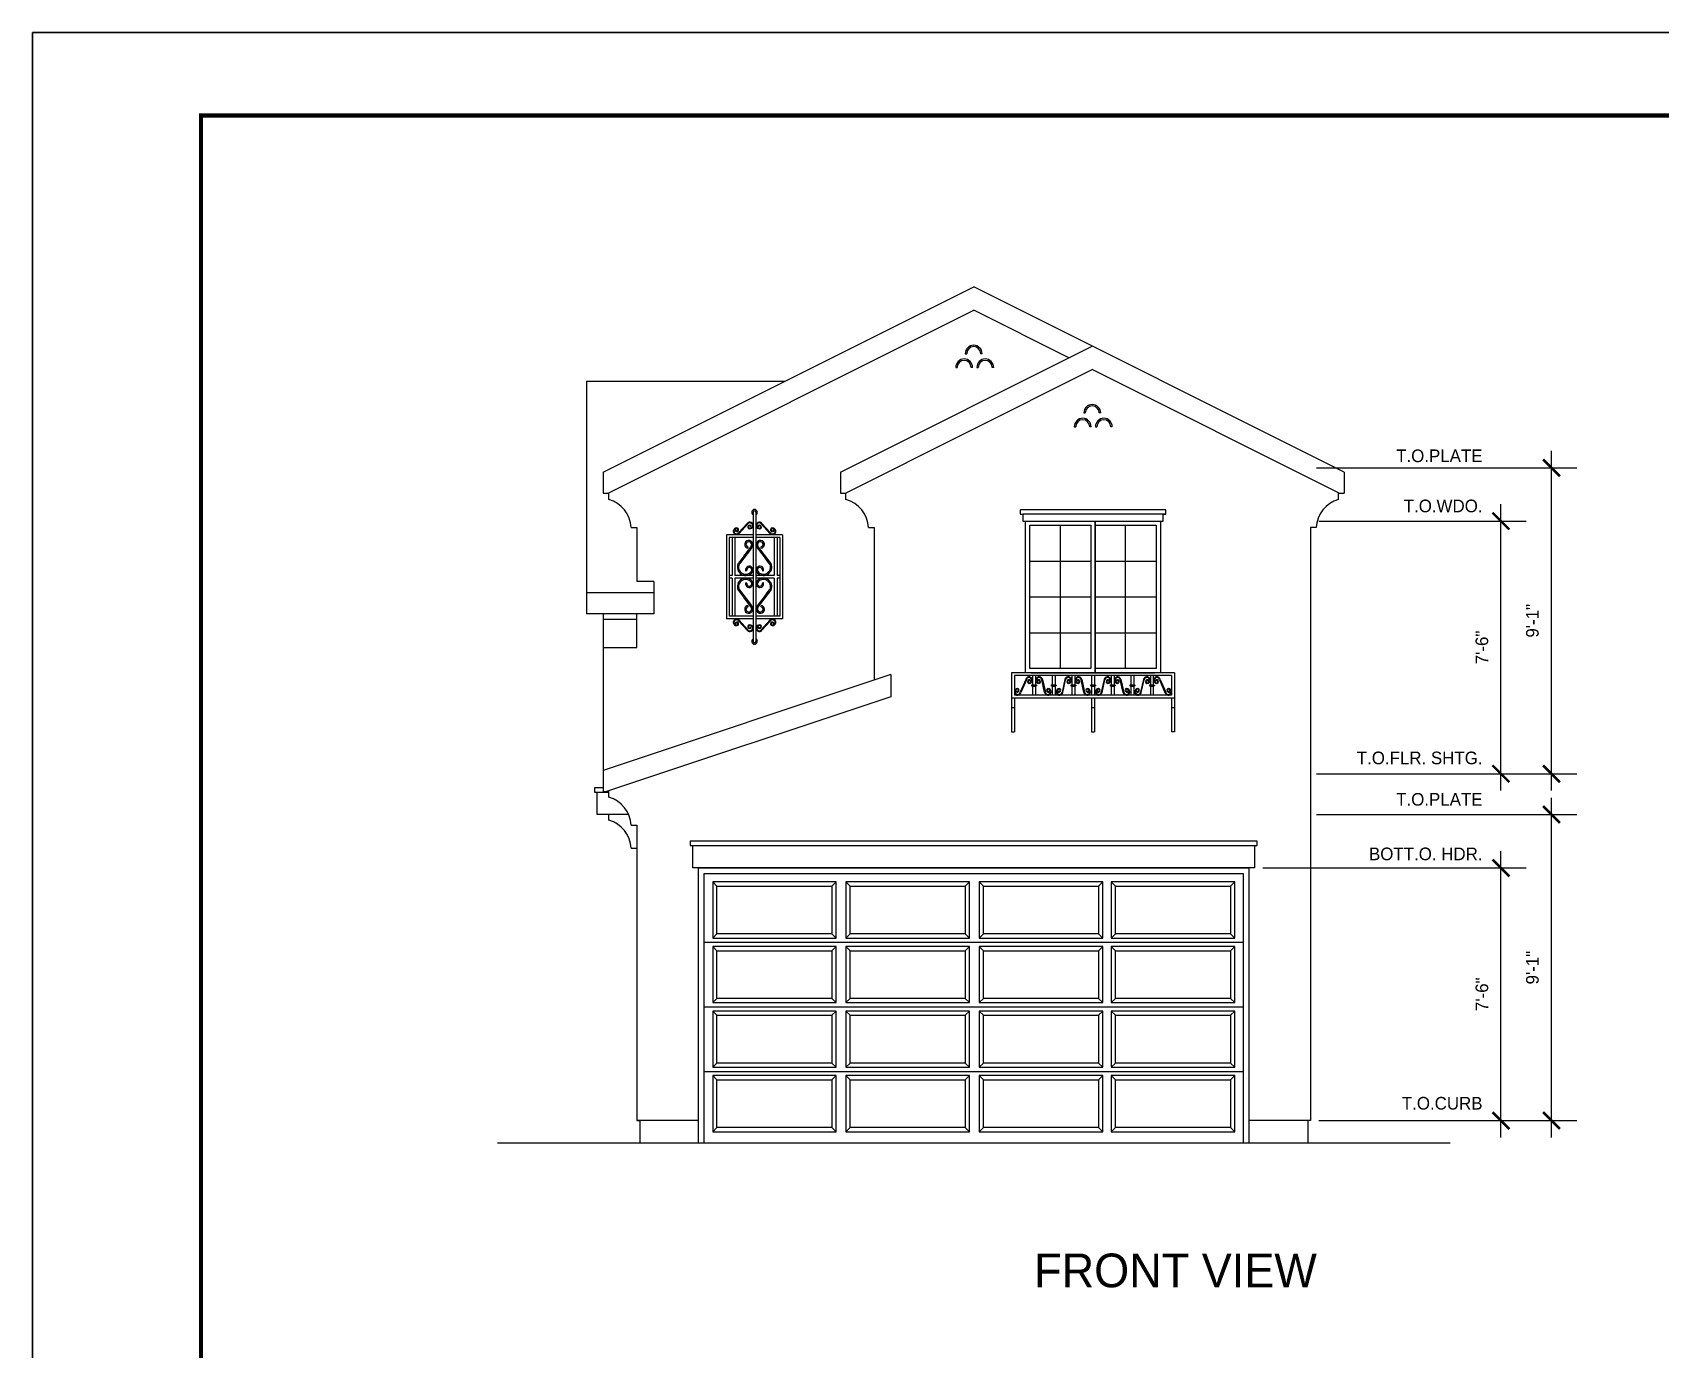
# Model space of a CAD drawing. Extents: x -5023 to 1783, y -1938 to 0.
# Drawn here: x -1728 to -1148, y -469 to 0 of the extents above; entities that cross this region are included whole.
import ezdxf

# ---------------------------------------------------------------- set-up
doc = ezdxf.new("R2010")
doc.units = 0
doc.header["$LTSCALE"] = 48
doc.header["$MEASUREMENT"] = 0
doc.header["$PDMODE"] = 3
doc.header["$PDSIZE"] = -2
doc.layers.get('0').update_dxf_attribs({"linetype": 'CONTINUOUS'})
doc.layers.get('DEFPOINTS').update_dxf_attribs({"linetype": 'CONTINUOUS'})
for name, color, linetype in [('1EL-7', 7, 'CONTINUOUS'), ('A-DIMS', 3, 'CONTINUOUS'), ('A-EXT ELEV', 7, 'CONTINUOUS'), ('A-EXT ELEV CORBELS', 3, 'CONTINUOUS'), ('A-EXT ELEV DR-WDO', 240, 'CONTINUOUS'), ('A-EXT ELEV TRIM', 42, 'CONTINUOUS'), ('A-SECT', 7, 'CONTINUOUS'), ('A-TEXT', 3, 'CONTINUOUS'), ('EL-BASE', 1, 'CONTINUOUS')]:
    doc.layers.add(name, color=color, linetype=linetype)
doc.layers.add('24X36TB', color=7, linetype='CONTINUOUS', lineweight=30)
doc.styles.get("Standard").update_dxf_attribs({"font": 'ERASMD.TTF', "height": 4.5})
doc.dimstyles.new('ARCHITECTURE', dxfattribs={"dimscale": 48, "dimtxt": 0.18, "dimasz": 0.125, "dimexe": 0.1875, "dimexo": 0.0625, "dimgap": 0.09375, "dimtad": 1, "dimdec": 4, "dimzin": 3, "dimdsep": 46, "dimlunit": 4, "dimtxsty": 'Standard', "dimblk1": 'ARCHTICK', "dimblk2": 'ARCHTICK', "dimsah": 1, "dimcen": 0.09375, "dimdle": 0.125, "dimclrd": 1, "dimclre": 1, "dimclrt": 3, "dimadec": 0, "dimazin": 0, "dimtfac": 1, "dimtdec": 4, "dimtofl": 0, "dimtmove": 2, "dimatfit": 3, "dimldrblk": 'ARCHTICK', "dimfxl": 1, "dimfrac": 2, "dimtolj": 1, "dimtzin": 0, "dimarcsym": 0})

# ---------------------------------------------------------------- blocks, each defined once
blk = doc.blocks.new('A$C06A91398')
at = {"layer": '24X36TB'}
blk.add_lwpolyline([(-1115.88, 1085.14), (612.12, 1085.14), (612.12, -66.86), (-1115.88, -66.86)], close=True, dxfattribs=at)
at = {"layer": '24X36TB', "const_width": 1.5}
blk.add_lwpolyline([(420.62, -37.36), (420.62, 1055.64), (-1055.88, 1055.64), (-1055.88, -37.36)], close=True, dxfattribs=at)
blk = doc.blocks.new('A$C4E281F30')
at = {"layer": 'A-EXT ELEV DR-WDO'}
for p, q in [((-191, -5), (-191, -25)), ((-147, -5), (-191, -5)), ((-191, -5), (-189.5, -6.5)), ((-147, -5), (-148.5, -6.5)), ((-147, -25), (-147, -5)), ((-143.5, -5), (-143.5, -25)), ((-99.5, -5), (-143.5, -5)), ((-143.5, -5), (-142, -6.5)), ((-99.5, -5), (-101, -6.5)), ((-99.5, -25), (-99.5, -5)), ((-96, -5), (-96, -25)), ((-52, -5), (-96, -5)), ((-96, -5), (-94.5, -6.5)), ((-52, -5), (-53.5, -6.5)), ((-52, -25), (-52, -5)), ((-49, -5), (-49, -25)), ((-5, -5), (-49, -5)), ((-49, -5), (-47.5, -6.5)), ((-5, -5), (-6.5, -6.5)), ((-5, -25), (-5, -5)), ((-189.5, -6.5), (-148.5, -6.5)), ((-189.5, -23.5), (-189.5, -6.5)), ((-148.5, -6.5), (-148.5, -23.5)), ((-142, -6.5), (-101, -6.5)), ((-142, -23.5), (-142, -6.5)), ((-101, -6.5), (-101, -23.5)), ((-94.5, -6.5), (-53.5, -6.5)), ((-94.5, -23.5), (-94.5, -6.5)), ((-53.5, -6.5), (-53.5, -23.5)), ((-47.5, -6.5), (-6.5, -6.5)), ((-47.5, -23.5), (-47.5, -6.5)), ((-6.5, -6.5), (-6.5, -23.5)), ((-194, -26.5), (-5, -26.5)), ((-191, -25), (-189.5, -23.5)), ((-191, -25), (-147, -25)), ((-191, -28), (-191, -48)), ((-147, -28), (-191, -28)), ((-191, -28), (-189.5, -29.5)), ((-148.5, -23.5), (-189.5, -23.5)), ((-147, -25), (-148.5, -23.5)), ((-147, -28), (-148.5, -29.5)), ((-147, -48), (-147, -28)), ((-143.5, -25), (-142, -23.5)), ((-143.5, -25), (-99.5, -25)), ((-143.5, -28), (-143.5, -48)), ((-99.5, -28), (-143.5, -28)), ((-143.5, -28), (-142, -29.5)), ((-101, -23.5), (-142, -23.5)), ((-99.5, -25), (-101, -23.5)), ((-99.5, -28), (-101, -29.5)), ((-99.5, -48), (-99.5, -28)), ((-96, -25), (-94.5, -23.5)), ((-96, -25), (-52, -25)), ((-96, -28), (-96, -48)), ((-52, -28), (-96, -28)), ((-96, -28), (-94.5, -29.5)), ((-53.5, -23.5), (-94.5, -23.5)), ((-52, -25), (-53.5, -23.5)), ((-52, -28), (-53.5, -29.5)), ((-52, -48), (-52, -28)), ((-49, -25), (-47.5, -23.5)), ((-49, -25), (-5, -25)), ((-49, -28), (-49, -48)), ((-5, -28), (-49, -28)), ((-49, -28), (-47.5, -29.5)), ((-6.5, -23.5), (-47.5, -23.5)), ((-5, -25), (-6.5, -23.5)), ((-5, -28), (-6.5, -29.5)), ((-5, -26.5), (-2, -26.5)), ((-5, -48), (-5, -28)), ((-189.5, -29.5), (-148.5, -29.5)), ((-189.5, -46.5), (-189.5, -29.5)), ((-148.5, -29.5), (-148.5, -46.5)), ((-142, -29.5), (-101, -29.5)), ((-142, -46.5), (-142, -29.5)), ((-101, -29.5), (-101, -46.5)), ((-94.5, -29.5), (-53.5, -29.5)), ((-94.5, -46.5), (-94.5, -29.5)), ((-53.5, -29.5), (-53.5, -46.5)), ((-47.5, -29.5), (-6.5, -29.5)), ((-47.5, -46.5), (-47.5, -29.5)), ((-6.5, -29.5), (-6.5, -46.5)), ((-194, -49.5), (-5, -49.5)), ((-191, -48), (-189.5, -46.5)), ((-191, -48), (-147, -48)), ((-191, -51), (-191, -71)), ((-147, -51), (-191, -51)), ((-191, -51), (-189.5, -52.5)), ((-148.5, -46.5), (-189.5, -46.5)), ((-147, -48), (-148.5, -46.5)), ((-147, -51), (-148.5, -52.5)), ((-147, -71), (-147, -51)), ((-143.5, -48), (-142, -46.5)), ((-143.5, -48), (-99.5, -48)), ((-143.5, -51), (-143.5, -71)), ((-99.5, -51), (-143.5, -51)), ((-143.5, -51), (-142, -52.5)), ((-101, -46.5), (-142, -46.5)), ((-99.5, -48), (-101, -46.5)), ((-99.5, -51), (-101, -52.5)), ((-99.5, -71), (-99.5, -51)), ((-96, -48), (-94.5, -46.5)), ((-96, -48), (-52, -48)), ((-96, -51), (-96, -71)), ((-52, -51), (-96, -51)), ((-96, -51), (-94.5, -52.5)), ((-53.5, -46.5), (-94.5, -46.5)), ((-52, -48), (-53.5, -46.5)), ((-52, -51), (-53.5, -52.5)), ((-52, -71), (-52, -51)), ((-49, -48), (-47.5, -46.5)), ((-49, -48), (-5, -48)), ((-49, -51), (-49, -71)), ((-5, -51), (-49, -51)), ((-49, -51), (-47.5, -52.5)), ((-6.5, -46.5), (-47.5, -46.5)), ((-5, -48), (-6.5, -46.5)), ((-5, -51), (-6.5, -52.5)), ((-5, -49.5), (-2, -49.5)), ((-5, -71), (-5, -51)), ((-189.5, -52.5), (-148.5, -52.5)), ((-189.5, -69.5), (-189.5, -52.5)), ((-148.5, -52.5), (-148.5, -69.5)), ((-142, -52.5), (-101, -52.5)), ((-142, -69.5), (-142, -52.5)), ((-101, -52.5), (-101, -69.5)), ((-94.5, -52.5), (-53.5, -52.5)), ((-94.5, -69.5), (-94.5, -52.5)), ((-53.5, -52.5), (-53.5, -69.5)), ((-47.5, -52.5), (-6.5, -52.5)), ((-47.5, -69.5), (-47.5, -52.5)), ((-6.5, -52.5), (-6.5, -69.5)), ((-191, -71), (-189.5, -69.5)), ((-148.5, -69.5), (-189.5, -69.5)), ((-147, -71), (-148.5, -69.5)), ((-143.5, -71), (-142, -69.5)), ((-101, -69.5), (-142, -69.5)), ((-99.5, -71), (-101, -69.5)), ((-96, -71), (-94.5, -69.5)), ((-53.5, -69.5), (-94.5, -69.5)), ((-52, -71), (-53.5, -69.5)), ((-49, -71), (-47.5, -69.5)), ((-6.5, -69.5), (-47.5, -69.5)), ((-5, -71), (-6.5, -69.5)), ((-194, -72.5), (-5, -72.5)), ((-191, -71), (-147, -71)), ((-191, -74), (-191, -94)), ((-147, -74), (-191, -74)), ((-191, -74), (-189.5, -75.5)), ((-147, -74), (-148.5, -75.5)), ((-147, -94), (-147, -74)), ((-143.5, -71), (-99.5, -71)), ((-143.5, -74), (-143.5, -94)), ((-99.5, -74), (-143.5, -74)), ((-143.5, -74), (-142, -75.5)), ((-99.5, -74), (-101, -75.5)), ((-99.5, -94), (-99.5, -74)), ((-96, -71), (-52, -71)), ((-96, -74), (-96, -94)), ((-52, -74), (-96, -74)), ((-96, -74), (-94.5, -75.5)), ((-52, -74), (-53.5, -75.5)), ((-52, -94), (-52, -74)), ((-49, -71), (-5, -71)), ((-49, -74), (-49, -94)), ((-5, -74), (-49, -74)), ((-49, -74), (-47.5, -75.5)), ((-49, -74), (-49, -94)), ((-5, -74), (-49, -74)), ((-49, -74), (-47.5, -75.5)), ((-5, -74), (-6.5, -75.5)), ((-5, -74), (-6.5, -75.5)), ((-5, -72.5), (-2, -72.5)), ((-5, -94), (-5, -74)), ((-5, -94), (-5, -74)), ((-189.5, -75.5), (-148.5, -75.5)), ((-189.5, -92.5), (-189.5, -75.5)), ((-148.5, -75.5), (-148.5, -92.5)), ((-142, -75.5), (-101, -75.5)), ((-142, -92.5), (-142, -75.5)), ((-101, -75.5), (-101, -92.5)), ((-94.5, -75.5), (-53.5, -75.5)), ((-94.5, -92.5), (-94.5, -75.5)), ((-53.5, -75.5), (-53.5, -92.5)), ((-47.5, -75.5), (-6.5, -75.5)), ((-47.5, -92.5), (-47.5, -75.5)), ((-47.5, -75.5), (-6.5, -75.5)), ((-47.5, -92.5), (-47.5, -75.5)), ((-6.5, -75.5), (-6.5, -92.5)), ((-6.5, -75.5), (-6.5, -92.5)), ((-191, -94), (-189.5, -92.5)), ((-148.5, -92.5), (-189.5, -92.5)), ((-147, -94), (-148.5, -92.5)), ((-143.5, -94), (-142, -92.5)), ((-101, -92.5), (-142, -92.5)), ((-99.5, -94), (-101, -92.5)), ((-96, -94), (-94.5, -92.5)), ((-53.5, -92.5), (-94.5, -92.5)), ((-52, -94), (-53.5, -92.5)), ((-49, -94), (-47.5, -92.5)), ((-49, -94), (-47.5, -92.5)), ((-6.5, -92.5), (-47.5, -92.5)), ((-6.5, -92.5), (-47.5, -92.5)), ((-5, -94), (-6.5, -92.5)), ((-5, -94), (-6.5, -92.5)), ((-191, -94), (-147, -94)), ((-143.5, -94), (-99.5, -94)), ((-96, -94), (-52, -94)), ((-49, -94), (-5, -94)), ((-49, -94), (-5, -94))]:
    blk.add_line(p, q, dxfattribs=at)
blk.add_lwpolyline([(-196, -98), (-196, 0), (0, 0), (0, -98)], dxfattribs=at)
blk.add_lwpolyline([(-194, -2), (-2, -2), (-2, -98), (-194, -98)], close=True, dxfattribs=at)
blk = doc.blocks.new('_ARCHTICK')
at = {"color": 0, "linetype": 'ByBlock', "const_width": 0.15}
blk.add_lwpolyline([(-0.5, -0.5), (0.5, 0.5)], dxfattribs=at)
blk = doc.blocks.new('*D94')
at = {"layer": 'A-DIMS', "color": 1, "lineweight": -2}
for p, q in [((-1186.82, -393.5), (-1186.82, -272.53)), ((-1270.56, -278.53), (-1177.82, -278.53)), ((-1269.69, -387.5), (-1177.82, -387.5))]:
    blk.add_line(p, q, dxfattribs=at)
at = {"layer": 'DEFPOINTS', "color": 0}
for p in [(-1273.56, -278.53), (-1186.82, -278.53), (-1272.69, -387.5)]:
    blk.add_point(p, dxfattribs=at)
at = {"layer": 'A-DIMS', "color": 1, "lineweight": -2, "xscale": 6, "yscale": 6, "zscale": 6}
for p, rotation in [((-1186.82, -278.53), 90), ((-1186.82, -387.5), 270)]:
    blk.add_blockref('_ARCHTICK', p, dxfattribs=dict(at, rotation=rotation))
at = {"layer": 'A-DIMS', "color": 3, "insert": (-1193.6, -333.02), "char_height": 4.5, "attachment_point": 5, "rotation": 90}
blk.add_mtext('\\A1;9\'-1"', dxfattribs=at)
blk = doc.blocks.new('*D95')
at = {"layer": 'A-DIMS', "color": 1, "lineweight": -2}
for p, q in [((-1186.82, -270), (-1186.82, -149)), ((-1270.56, -155), (-1177.82, -155)), ((-1270.56, -264), (-1177.82, -264))]:
    blk.add_line(p, q, dxfattribs=at)
at = {"layer": 'DEFPOINTS', "color": 0}
for p in [(-1273.56, -155), (-1186.82, -155), (-1273.56, -264)]:
    blk.add_point(p, dxfattribs=at)
at = {"layer": 'A-DIMS', "color": 1, "lineweight": -2, "xscale": 6, "yscale": 6, "zscale": 6}
for p, rotation in [((-1186.82, -155), 90), ((-1186.82, -264), 270)]:
    blk.add_blockref('_ARCHTICK', p, dxfattribs=dict(at, rotation=rotation))
at = {"layer": 'A-DIMS', "color": 3, "insert": (-1193.6, -209.5), "char_height": 4.5, "attachment_point": 5, "rotation": 90}
blk.add_mtext('\\A1;9\'-1"', dxfattribs=at)
blk = doc.blocks.new('*D96')
at = {"layer": 'A-DIMS', "color": 1, "lineweight": -2}
for p, q in [((-1204.82, -270), (-1204.82, -168)), ((-1269.69, -174), (-1195.82, -174)), ((-1269.69, -264), (-1195.82, -264))]:
    blk.add_line(p, q, dxfattribs=at)
at = {"layer": 'DEFPOINTS', "color": 0}
for p in [(-1272.69, -174), (-1204.82, -174), (-1272.69, -264)]:
    blk.add_point(p, dxfattribs=at)
at = {"layer": 'A-DIMS', "color": 1, "lineweight": -2, "xscale": 6, "yscale": 6, "zscale": 6}
for p, rotation in [((-1204.82, -174), 90), ((-1204.82, -264), 270)]:
    blk.add_blockref('_ARCHTICK', p, dxfattribs=dict(at, rotation=rotation))
at = {"layer": 'A-DIMS', "color": 3, "insert": (-1211.6, -219), "char_height": 4.5, "attachment_point": 5, "rotation": 90}
blk.add_mtext('\\A1;7\'-6"', dxfattribs=at)
blk = doc.blocks.new('*D111')
at = {"layer": 'A-DIMS', "color": 1, "lineweight": -2}
for p, q in [((-1204.82, -393.5), (-1204.82, -291.5)), ((-1289.69, -297.5), (-1195.82, -297.5)), ((-1269.69, -387.5), (-1195.82, -387.5))]:
    blk.add_line(p, q, dxfattribs=at)
at = {"layer": 'DEFPOINTS', "color": 0}
for p in [(-1292.69, -297.5), (-1204.82, -297.5), (-1272.69, -387.5)]:
    blk.add_point(p, dxfattribs=at)
at = {"layer": 'A-DIMS', "color": 1, "lineweight": -2, "xscale": 6, "yscale": 6, "zscale": 6}
for p, rotation in [((-1204.82, -297.5), 90), ((-1204.82, -387.5), 270)]:
    blk.add_blockref('_ARCHTICK', p, dxfattribs=dict(at, rotation=rotation))
at = {"layer": 'A-DIMS', "color": 3, "insert": (-1211.6, -342.5), "char_height": 4.5, "attachment_point": 5, "rotation": 90}
blk.add_mtext('\\A1;7\'-6"', dxfattribs=at)

msp = doc.modelspace()

# ---------------------------------------------------------------- linework, layer by layer
at = {"layer": '1EL-7'}
for p, q in [((-1514.68578, -176.28899), (-1512.68623, -176.28899)), ((-1430.18578, -176.28899), (-1428.18623, -176.28899)), ((-1270.68669, -176.28899), (-1272.68623, -176.28899)), ((-1372.18623, -228), (-1328.18623, -228)), ((-1514.68578, -282.34348), (-1512.68623, -282.34348)), ((-1514.68578, -290.5011), (-1512.68623, -290.5011))]:
    msp.add_line(p, q, dxfattribs=at)
at = {"layer": 'A-EXT ELEV'}
for p, q in [((-1524.68623, -156.52786), (-1392.68623, -90.52786)), ((-1260.68623, -156.52786), (-1392.68623, -90.52786)), ((-1522.91572, -164.02786), (-1392.68623, -98.91312)), ((-1358.82149, -115.84549), (-1392.68623, -98.91312)), ((-1440.18623, -156.52786), (-1350.43623, -111.65286)), ((-1395.68623, -114.36076), (-1395.18623, -114.36076)), ((-1389.68623, -114.36076), (-1390.18623, -114.36076)), ((-1438.41572, -164.02786), (-1350.43623, -120.03812)), ((-1399.099, -119.25998), (-1398.599, -119.25998)), ((-1393.099, -119.25998), (-1393.599, -119.25998)), ((-1391.56592, -119.25998), (-1391.06592, -119.25998)), ((-1385.56592, -119.25998), (-1386.06592, -119.25998)), ((-1262.45674, -164.02786), (-1350.43623, -120.03812)), ((-1530.68623, -124.125), (-1530.68623, -207)), ((-1530.68623, -124.125), (-1459.88051, -124.125)), ((-1353.43623, -135.48576), (-1352.93623, -135.48576)), ((-1347.43623, -135.48576), (-1347.93623, -135.48576)), ((-1356.849, -140.38498), (-1356.349, -140.38498)), ((-1350.849, -140.38498), (-1351.349, -140.38498)), ((-1349.31592, -140.38498), (-1348.81592, -140.38498)), ((-1343.31592, -140.38498), (-1343.81592, -140.38498)), ((-1524.68623, -156.52786), (-1524.68623, -164.02786)), ((-1440.18623, -156.52786), (-1440.18623, -164.02786)), ((-1260.68623, -156.52786), (-1260.68623, -164.02786)), ((-1524.68623, -164.02786), (-1522.91572, -164.02786)), ((-1522.68578, -166.28899), (-1522.68578, -163.91289)), ((-1440.18623, -164.02786), (-1438.41572, -164.02786)), ((-1438.18578, -166.28899), (-1438.18578, -163.91289)), ((-1262.68669, -166.28899), (-1262.68669, -163.91289)), ((-1262.45674, -164.02786), (-1260.68623, -164.02786)), ((-1512.68623, -176.28899), (-1512.68623, -195.49863)), ((-1428.18623, -176.28899), (-1428.18623, -230.67681)), ((-1272.68623, -176.28899), (-1272.68623, -387.5)), ((-1506.68623, -195.49863), (-1512.68623, -195.49863)), ((-1506.68623, -195.49863), (-1506.68623, -207)), ((-1506.68623, -199.5), (-1530.68623, -199.5)), ((-1506.68623, -207), (-1530.68623, -207)), ((-1524.68623, -207), (-1524.68623, -270.5)), ((-1422.18623, -228.67681), (-1524.68623, -262.84348)), ((-1422.18623, -228.67681), (-1422.18623, -236.58251)), ((-1422.18623, -236.58251), (-1523.46915, -270.34348)), ((-1524.68623, -262.84348), (-1524.68623, -270.34348)), ((-1524.68623, -270.34348), (-1523.46915, -270.34348)), ((-1522.68578, -272.34348), (-1522.68578, -270.08236)), ((-1522.68578, -280.5011), (-1522.68578, -278.5)), ((-1512.68623, -282.34348), (-1512.68623, -387.5)), ((-1490.68623, -387.5), (-1512.68623, -387.5)), ((-1512.68623, -387.5), (-1511.68623, -387.5)), ((-1511.68623, -387.5), (-1511.68623, -395.5)), ((-1272.68623, -387.5), (-1294.68623, -387.5)), ((-1273.68213, -387.59054), (-1273.68213, -395.5)), ((-1222.87256, -395.5), (-1562.38423, -395.5))]:
    msp.add_line(p, q, dxfattribs=at)
for centre, radius, start, end in [((-1392.68623, -114.36076), 3, 0, 180), ((-1392.68623, -114.36076), 3, 135, 180), ((-1392.68623, -114.36076), 2.5, 0, 180), ((-1396.099, -119.25998), 3, 0, 180), ((-1396.099, -119.25998), 3, 135, 180), ((-1396.099, -119.25998), 2.5, 0, 180), ((-1388.56592, -119.25998), 3, 0, 180), ((-1388.56592, -119.25998), 3, 135, 180), ((-1388.56592, -119.25998), 2.5, 0, 180), ((-1350.43623, -135.48576), 3, 0, 180), ((-1350.43623, -135.48576), 3, 135, 180), ((-1350.43623, -135.48576), 2.5, 0, 180), ((-1353.849, -140.38498), 3, 0, 180), ((-1353.849, -140.38498), 3, 135, 180), ((-1353.849, -140.38498), 2.5, 0, 180), ((-1346.31592, -140.38498), 3, 0, 180), ((-1346.31592, -140.38498), 3, 135, 180), ((-1346.31592, -140.38498), 2.5, 0, 180), ((-1525.73483, -176.92823), 11.06753, 3.31116534, 74.00845117), ((-1441.23483, -176.92823), 11.06753, 3.31116534, 74.00845117), ((-1259.63763, -176.92823), 11.06753, 105.99154883, 176.68883466), ((-1525.73483, -282.98273), 11.06753, 3.31116534, 74.00845117), ((-1525.73483, -291.14034), 11.06753, 3.31116534, 74.00845117)]:
    msp.add_arc(centre, radius, start, end, dxfattribs=at)
at = {"layer": 'A-EXT ELEV CORBELS'}
msp.add_lwpolyline([(-1512.68623, -209), (-1512.68623, -207), (-1524.68623, -207), (-1524.68623, -219), (-1512.68623, -219), (-1512.68623, -209), (-1524.68623, -209)], dxfattribs=at)
at = {"layer": 'A-EXT ELEV DR-WDO'}
for p, q in [((-1361.81123, -226.5), (-1361.81123, -175.5)), ((-1349.43623, -174), (-1349.43623, -228)), ((-1338.56123, -226.5), (-1338.56123, -175.5)), ((-1372.68623, -188.25), (-1350.93623, -188.25)), ((-1349.43623, -188.25), (-1327.68623, -188.25)), ((-1372.68623, -201), (-1350.93623, -201)), ((-1349.43623, -201), (-1327.68623, -201)), ((-1372.68623, -213.78659), (-1350.93623, -213.78659)), ((-1349.43623, -213.78659), (-1327.68623, -213.78659))]:
    msp.add_line(p, q, dxfattribs=at)
for points in [[(-1374.18623, -228), (-1374.18623, -174), (-1349.43623, -174), (-1349.43623, -228)], [(-1374.18623, -228), (-1374.18623, -174), (-1326.18623, -174), (-1326.18623, -228)], [(-1372.68623, -226.5), (-1372.68623, -175.5), (-1350.93623, -175.5), (-1350.93623, -226.5)], [(-1349.43623, -228), (-1349.43623, -174), (-1326.18623, -174), (-1326.18623, -228)], [(-1349.43623, -226.5), (-1349.43623, -175.5), (-1327.68623, -175.5), (-1327.68623, -226.5)]]:
    msp.add_lwpolyline(points, close=True, dxfattribs=at)
at = {"layer": 'A-EXT ELEV TRIM', "color": 2}
for p, q in [((-1471.25933, -170.8425), (-1471.25933, -216.8425)), ((-1470.25933, -170.8425), (-1470.25933, -216.8425)), ((-1471.25933, -178.8425), (-1480.75933, -178.8425)), ((-1480.75933, -178.8425), (-1480.75933, -208.8425)), ((-1460.75933, -178.8425), (-1470.25933, -178.8425)), ((-1460.75933, -178.8425), (-1460.75933, -208.8425)), ((-1471.25933, -179.8425), (-1479.75933, -179.8425)), ((-1479.75933, -179.8425), (-1479.75933, -207.8425)), ((-1461.75933, -179.8425), (-1470.25933, -179.8425)), ((-1461.75933, -179.8425), (-1461.75933, -207.8425)), ((-1471.25933, -207.8425), (-1479.75933, -207.8425)), ((-1461.75933, -207.8425), (-1470.25933, -207.8425)), ((-1471.25933, -208.8425), (-1480.75933, -208.8425)), ((-1460.75933, -208.8425), (-1470.25933, -208.8425))]:
    msp.add_line(p, q, dxfattribs=at)
at = {"layer": 'A-EXT ELEV TRIM', "color": 1}
for p, q in [((-1473.34565, -174.80029), (-1476.45093, -178.21787)), ((-1476.25938, -178.37856), (-1473.15409, -174.96098)), ((-1465.25929, -178.37856), (-1468.36458, -174.96098)), ((-1468.17302, -174.80029), (-1465.06773, -178.21787)), ((-1478.75933, -179.8425), (-1478.75933, -193.3425)), ((-1477.75933, -179.8425), (-1477.75933, -193.3425)), ((-1463.75933, -179.8425), (-1463.75933, -193.3425)), ((-1462.75933, -179.8425), (-1462.75933, -193.3425)), ((-1478.75933, -193.3425), (-1479.75933, -193.3425)), ((-1478.75933, -194.3425), (-1479.75933, -194.3425)), ((-1478.75933, -194.3425), (-1478.75933, -207.8425)), ((-1471.25933, -193.3425), (-1477.75933, -193.3425)), ((-1477.75933, -194.3425), (-1477.75933, -207.8425)), ((-1471.25933, -194.3425), (-1477.75933, -194.3425)), ((-1463.75933, -193.3425), (-1470.25933, -193.3425)), ((-1463.75933, -194.3425), (-1470.25933, -194.3425)), ((-1463.75933, -194.3425), (-1463.75933, -207.8425)), ((-1461.75933, -193.3425), (-1462.75933, -193.3425)), ((-1462.75933, -194.3425), (-1462.75933, -207.8425)), ((-1461.75933, -194.3425), (-1462.75933, -194.3425)), ((-1473.34565, -212.88472), (-1476.45093, -209.46713)), ((-1476.25938, -209.30644), (-1473.15409, -212.72403)), ((-1465.25929, -209.30644), (-1468.36458, -212.72403)), ((-1468.17302, -212.88472), (-1465.06773, -209.46713))]:
    msp.add_line(p, q, dxfattribs=at)
at = {"layer": 'A-EXT ELEV TRIM'}
for points in [[(-1325.18623, -171.5), (-1324.18623, -171.5), (-1324.18623, -170), (-1376.18623, -170), (-1376.18623, -171.5), (-1375.18623, -171.5), (-1375.18623, -174), (-1325.18623, -174), (-1325.18623, -171.5), (-1324.18623, -171.5), (-1375.18623, -171.5)], [(-1524.68623, -269), (-1527.80443, -269), (-1527.80443, -270.5), (-1522.68578, -270.5)], [(-1515.61577, -278.5), (-1526.80443, -278.5), (-1526.80443, -270.5)], [(-1292.68623, -289.5), (-1291.68623, -289.5), (-1291.68623, -288), (-1493.75583, -288), (-1493.75583, -289.5), (-1292.68623, -289.5), (-1292.68623, -297.5), (-1492.75583, -297.5), (-1492.75583, -289.5)]]:
    msp.add_lwpolyline(points, dxfattribs=at)
at = {"layer": 'A-EXT ELEV TRIM', "color": 1}
for centre, radius, start, end in [((-1470.75933, -170.8425), 1, 300, 240), ((-1477.17032, -177.63582), 1.17537, 172.10168527, 320.80777568), ((-1477.10671, -177.6971), 1.24788, 87.5956304, 169.71541943), ((-1477.17032, -177.63582), 0.92537, 172.42283642, 321.02375761), ((-1477.10671, -177.6971), 0.99788, 83.83174853, 169.41527585), ((-1477.44647, -177.45901), 0.125, 42.84261005, 222.84261005), ((-1477.06077, -177.10132), 0.65103, 222.84261005, 89.43560351), ((-1477.06077, -177.10132), 0.40103, 222.84261005, 81.21000362), ((-1472.4347, -175.54303), 1.17537, 352.10168527, 140.80777568), ((-1472.54425, -176.07753), 0.65103, 42.84261005, 269.43560351), ((-1472.4347, -175.54303), 0.92537, 352.42283642, 141.02375761), ((-1472.54425, -176.07753), 0.40103, 42.84261005, 261.21000362), ((-1472.49831, -175.48175), 0.99788, 263.83174853, 349.41527585), ((-1472.49831, -175.48175), 1.24788, 267.5956304, 349.71541943), ((-1472.15855, -175.71984), 0.125, 222.84261005, 42.84261005), ((-1469.08396, -175.54303), 1.17537, 39.19222432, 187.89831473), ((-1469.02035, -175.48175), 1.24788, 190.28458057, 272.4043696), ((-1469.08396, -175.54303), 0.92537, 38.97624239, 187.57716358), ((-1469.02035, -175.48175), 0.99788, 190.58472415, 276.16825147), ((-1469.36011, -175.71984), 0.125, 137.15738995, 317.15738995), ((-1468.97442, -176.07753), 0.65103, 270.56439649, 137.15738995), ((-1468.97442, -176.07753), 0.40103, 278.78999638, 137.15738995), ((-1464.34834, -177.63582), 1.17537, 219.19222432, 7.89831473), ((-1464.45789, -177.10132), 0.65103, 90.56439649, 317.15738995), ((-1464.34834, -177.63582), 0.92537, 218.97624239, 7.57716358), ((-1464.45789, -177.10132), 0.40103, 98.78999638, 317.15738995), ((-1464.41195, -177.6971), 0.99788, 10.58472415, 96.16825147), ((-1464.41195, -177.6971), 1.24788, 10.28458057, 92.4043696), ((-1464.07219, -177.45901), 0.125, 317.15738995, 137.15738995), ((9609.96538, -8604.44526), 13918.69329, 142.767720138, 142.799541321), ((9609.97119, -8604.44568), 13918.25793, 142.767486072, 142.799307298), ((-1472.9817, -182.30405), 1.30151, 138.13913737, 258.18092678), ((-1472.81033, -182.38678), 1.48528, 327.28980345, 140.17415323), ((-1472.9817, -182.30405), 0.85719, 138.13913737, 258.18092678), ((-1472.81024, -182.3875), 1.0415, 325.93760034, 140.14654429), ((-1473.20277, -183.36052), 0.22216, 258.18092678, 78.18092678), ((-1468.70833, -182.38678), 1.48528, 39.82584677, 212.71019655), ((-12551.48985, -8604.44568), 13918.25793, 37.200692702, 37.232513928), ((-1468.70842, -182.3875), 1.0415, 39.85345571, 214.06239966), ((-12551.48404, -8604.44526), 13918.69329, 37.200458679, 37.232279862), ((-1468.31589, -183.36052), 0.22216, 101.81907322, 281.81907322), ((-1468.53697, -182.30405), 0.85719, 281.81907322, 41.86086263), ((-1468.53697, -182.30405), 1.30151, 281.81907322, 41.86086263), ((-1473.93665, -190.37884), 2.96366, 155.01107846, 325.56072302), ((-1473.93565, -190.3768), 2.52099, 155.84569869, 324.80029075), ((-1472.6572, -191.40593), 1.33351, 331.51806297, 184.55246657), ((-1472.6572, -191.40593), 0.88919, 331.51806297, 184.55246657), ((-1468.86146, -191.40593), 1.33351, 355.44753343, 208.48193703), ((-1467.58201, -190.37884), 2.96366, 214.43927698, 24.98892154), ((-1468.86146, -191.40593), 0.88919, 355.44753343, 208.48193703), ((-1467.58301, -190.3768), 2.52099, 215.19970925, 24.15430131), ((-1473.93665, -197.30617), 2.96366, 34.43927698, 204.98892154), ((-1473.93565, -197.3082), 2.52099, 35.19970925, 204.15430131), ((-1472.6572, -196.27907), 1.33351, 175.44753343, 28.48193703), ((-1473.76505, -191.49414), 0.22216, 184.55246657, 4.55246657), ((-1473.76505, -196.19086), 0.22216, 355.44753343, 175.44753343), ((-1472.6572, -196.27907), 0.88919, 175.44753343, 28.48193703), ((-1468.86146, -196.27907), 1.33351, 151.51806297, 4.55246657), ((-1467.58201, -197.30617), 2.96366, 335.01107846, 145.56072302), ((-1468.86146, -196.27907), 0.88919, 151.51806297, 4.55246657), ((-1467.58301, -197.3082), 2.52099, 335.84569869, 144.80029075), ((-1467.75361, -191.49414), 0.22216, 175.44753343, 355.44753343), ((-1467.75361, -196.19086), 0.22216, 4.55246657, 184.55246657), ((9609.96538, 8216.76025), 13918.69329, 217.200458679, 217.232279862), ((9609.97119, 8216.76068), 13918.25793, 217.200692702, 217.232513928), ((-12551.48985, 8216.76068), 13918.25793, 322.767486072, 322.799307298), ((-12551.48404, 8216.76025), 13918.69329, 322.767720138, 322.799541321), ((-1472.9817, -205.38096), 1.30151, 101.81907322, 221.86086263), ((-1472.81033, -205.29823), 1.48528, 219.82584677, 32.71019655), ((-1472.9817, -205.38096), 0.85719, 101.81907322, 221.86086263), ((-1472.81024, -205.2975), 1.0415, 219.85345571, 34.06239966), ((-1473.20277, -204.32449), 0.22216, 281.81907322, 101.81907322), ((-1468.70833, -205.29823), 1.48528, 147.28980345, 320.17415323), ((-1468.70842, -205.2975), 1.0415, 145.93760034, 320.14654429), ((-1468.31589, -204.32449), 0.22216, 78.18092678, 258.18092678), ((-1468.53697, -205.38096), 0.85719, 318.13913737, 78.18092678), ((-1468.53697, -205.38096), 1.30151, 318.13913737, 78.18092678), ((-1477.17032, -210.04919), 1.17537, 39.19222432, 187.89831473), ((-1477.10671, -209.98791), 1.24788, 190.28458057, 272.4043696), ((-1477.17032, -210.04919), 0.92537, 38.97624239, 187.57716358), ((-1477.10671, -209.98791), 0.99788, 190.58472415, 276.16825147), ((-1477.44647, -210.226), 0.125, 137.15738995, 317.15738995), ((-1477.06077, -210.58369), 0.65103, 270.56439649, 137.15738995), ((-1477.06077, -210.58369), 0.40103, 278.78999638, 137.15738995), ((-1472.4347, -212.14197), 1.17537, 219.19222432, 7.89831473), ((-1472.54425, -211.60747), 0.65103, 90.56439649, 317.15738995), ((-1472.4347, -212.14197), 0.92537, 218.97624239, 7.57716358), ((-1472.54425, -211.60747), 0.40103, 98.78999638, 317.15738995), ((-1472.49831, -212.20325), 0.99788, 10.58472415, 96.16825147), ((-1472.49831, -212.20325), 1.24788, 10.28458057, 92.4043696), ((-1472.15855, -211.96516), 0.125, 317.15738995, 137.15738995), ((-1469.08396, -212.14197), 1.17537, 172.10168527, 320.80777568), ((-1469.02035, -212.20325), 1.24788, 87.5956304, 169.71541943), ((-1469.08396, -212.14197), 0.92537, 172.42283642, 321.02375761), ((-1469.02035, -212.20325), 0.99788, 83.83174853, 169.41527585), ((-1469.36011, -211.96516), 0.125, 42.84261005, 222.84261005), ((-1468.97442, -211.60747), 0.65103, 222.84261005, 89.43560351), ((-1468.97442, -211.60747), 0.40103, 222.84261005, 81.21000362), ((-1464.34834, -210.04919), 1.17537, 352.10168527, 140.80777568), ((-1464.45789, -210.58369), 0.65103, 42.84261005, 269.43560351), ((-1464.34834, -210.04919), 0.92537, 352.42283642, 141.02375761), ((-1464.45789, -210.58369), 0.40103, 42.84261005, 261.21000362), ((-1464.41195, -209.98791), 0.99788, 263.83174853, 349.41527585), ((-1464.41195, -209.98791), 1.24788, 267.5956304, 349.71541943), ((-1464.07219, -210.226), 0.125, 222.84261005, 42.84261005), ((-1470.75933, -216.8425), 1, 120, 60)]:
    msp.add_arc(centre, radius, start, end, dxfattribs=at)
at = {"layer": 'A-EXT ELEV TRIM'}
for centre, start, end in [((-1470.75933, -170.8425), 0, 180), ((-1470.75933, -216.8425), 180, 0)]:
    msp.add_arc(centre, 0.5, start, end, dxfattribs=at)
at = {"layer": 'A-SECT'}
msp.add_line((-1328.18623, -228), (-1372.18623, -228), dxfattribs=at)
at = {"layer": 'EL-BASE', "color": 2}
for p, q in [((-1379.18623, -228), (-1379.18623, -237)), ((-1321.18623, -228), (-1379.18623, -228)), ((-1378.18623, -229), (-1378.18623, -236)), ((-1322.18623, -229), (-1378.18623, -229)), ((-1322.18623, -229), (-1322.18623, -236)), ((-1321.18623, -228), (-1321.18623, -237)), ((-1321.18623, -237), (-1379.18623, -237)), ((-1322.18623, -236), (-1378.18623, -236)), ((-1378.18623, -240.5), (-1379.18623, -240.5)), ((-1349.68623, -240.5), (-1350.68623, -240.5)), ((-1321.18623, -240.5), (-1322.18623, -240.5))]:
    msp.add_line(p, q, dxfattribs=at)
at = {"layer": 'EL-BASE', "color": 1}
for p, q in [((-1374.16414, -230.4474), (-1376.09107, -234.94381)), ((-1373.91862, -230.49464), (-1375.84554, -234.99105)), ((-1367.40266, -234.99105), (-1368.45385, -230.49464)), ((-1368.20832, -230.4474), (-1367.15713, -234.94381)), ((-1360.16414, -230.4474), (-1361.21534, -234.94381)), ((-1360.96981, -234.99105), (-1359.91862, -230.49464)), ((-1353.40266, -234.99105), (-1354.45385, -230.49464)), ((-1354.20832, -230.4474), (-1353.15713, -234.94381)), ((-1346.16414, -230.4474), (-1347.21534, -234.94381)), ((-1346.96981, -234.99105), (-1345.91862, -230.49464)), ((-1339.40266, -234.99105), (-1340.45385, -230.49464)), ((-1340.20832, -230.4474), (-1339.15713, -234.94381)), ((-1332.16414, -230.4474), (-1333.21534, -234.94381)), ((-1332.96981, -234.99105), (-1331.91862, -230.49464)), ((-1326.45385, -230.49464), (-1324.52693, -234.99105)), ((-1326.20832, -230.4474), (-1324.2814, -234.94381)), ((-1371.68623, -232.25), (-1370.68623, -232.25)), ((-1371.68623, -232.75), (-1370.68623, -232.75)), ((-1364.68623, -232.25), (-1363.68623, -232.25)), ((-1364.68623, -232.75), (-1363.68623, -232.75)), ((-1357.68623, -232.25), (-1356.68623, -232.25)), ((-1357.68623, -232.75), (-1356.68623, -232.75)), ((-1350.68623, -232.25), (-1349.68623, -232.25)), ((-1350.68623, -232.75), (-1349.68623, -232.75)), ((-1343.68623, -232.25), (-1342.68623, -232.25)), ((-1343.68623, -232.75), (-1342.68623, -232.75)), ((-1336.68623, -232.25), (-1335.68623, -232.25)), ((-1336.68623, -232.75), (-1335.68623, -232.75)), ((-1329.68623, -232.25), (-1328.68623, -232.25)), ((-1329.68623, -232.75), (-1328.68623, -232.75)), ((-1379.18623, -240.5), (-1379.18623, -249)), ((-1378.18623, -240.5), (-1378.18623, -249)), ((-1350.68623, -240.5), (-1350.68623, -249)), ((-1349.68623, -240.5), (-1349.68623, -249)), ((-1322.18623, -240.5), (-1322.18623, -249)), ((-1321.18623, -240.5), (-1321.18623, -249)), ((-1379.18623, -249), (-1378.18623, -249)), ((-1350.68623, -249), (-1349.68623, -249)), ((-1321.18623, -249), (-1322.18623, -249))]:
    msp.add_line(p, q, dxfattribs=at)
at = {"layer": 'EL-BASE'}
for p, q in [((-1371.68623, -229), (-1371.68623, -232.25)), ((-1370.68623, -229), (-1370.68623, -232.25)), ((-1364.68623, -229), (-1364.68623, -232.25)), ((-1363.68623, -229), (-1363.68623, -232.25)), ((-1357.68623, -229), (-1357.68623, -232.25)), ((-1356.68623, -229), (-1356.68623, -232.25)), ((-1350.68623, -229), (-1350.68623, -232.25)), ((-1349.68623, -229), (-1349.68623, -232.25)), ((-1343.68623, -229), (-1343.68623, -232.25)), ((-1342.68623, -229), (-1342.68623, -232.25)), ((-1336.68623, -229), (-1336.68623, -232.25)), ((-1335.68623, -229), (-1335.68623, -232.25)), ((-1329.68623, -229), (-1329.68623, -232.25)), ((-1328.68623, -229), (-1328.68623, -232.25)), ((-1379.18623, -237), (-1379.18623, -240.5)), ((-1378.18623, -237), (-1378.18623, -240.5)), ((-1371.68623, -232.25), (-1372.18623, -232.5)), ((-1372.18623, -232.5), (-1370.18623, -232.5)), ((-1372.18623, -232.5), (-1371.68623, -232.75)), ((-1371.68623, -232.75), (-1371.68623, -236)), ((-1370.68623, -232.25), (-1370.18623, -232.5)), ((-1370.18623, -232.5), (-1370.68623, -232.75)), ((-1370.68623, -232.75), (-1370.68623, -236)), ((-1364.68623, -232.25), (-1365.18623, -232.5)), ((-1365.18623, -232.5), (-1364.68623, -232.75)), ((-1365.18623, -232.5), (-1363.18623, -232.5)), ((-1364.68623, -232.75), (-1364.68623, -236)), ((-1363.68623, -232.25), (-1363.18623, -232.5)), ((-1363.18623, -232.5), (-1363.68623, -232.75)), ((-1363.68623, -232.75), (-1363.68623, -236)), ((-1357.68623, -232.25), (-1358.18623, -232.5)), ((-1358.18623, -232.5), (-1357.68623, -232.75)), ((-1358.18623, -232.5), (-1356.18623, -232.5)), ((-1357.68623, -232.75), (-1357.68623, -236)), ((-1356.68623, -232.25), (-1356.18623, -232.5)), ((-1356.18623, -232.5), (-1356.68623, -232.75)), ((-1356.68623, -232.75), (-1356.68623, -236)), ((-1350.68623, -232.25), (-1351.18623, -232.5)), ((-1351.18623, -232.5), (-1350.68623, -232.75)), ((-1351.18623, -232.5), (-1349.18623, -232.5)), ((-1350.68623, -232.75), (-1350.68623, -236)), ((-1350.68623, -237), (-1350.68623, -240.5)), ((-1349.68623, -232.25), (-1349.18623, -232.5)), ((-1349.18623, -232.5), (-1349.68623, -232.75)), ((-1349.68623, -232.75), (-1349.68623, -236)), ((-1349.68623, -237), (-1349.68623, -240.5)), ((-1343.68623, -232.25), (-1344.18623, -232.5)), ((-1344.18623, -232.5), (-1343.68623, -232.75)), ((-1344.18623, -232.5), (-1342.18623, -232.5)), ((-1343.68623, -232.75), (-1343.68623, -236)), ((-1342.68623, -232.25), (-1342.18623, -232.5)), ((-1342.18623, -232.5), (-1342.68623, -232.75)), ((-1342.68623, -232.75), (-1342.68623, -236)), ((-1336.68623, -232.25), (-1337.18623, -232.5)), ((-1337.18623, -232.5), (-1336.68623, -232.75)), ((-1337.18623, -232.5), (-1335.18623, -232.5)), ((-1336.68623, -232.75), (-1336.68623, -236)), ((-1335.68623, -232.25), (-1335.18623, -232.5)), ((-1335.18623, -232.5), (-1335.68623, -232.75)), ((-1335.68623, -232.75), (-1335.68623, -236)), ((-1329.68623, -232.25), (-1330.18623, -232.5)), ((-1330.18623, -232.5), (-1329.68623, -232.75)), ((-1330.18623, -232.5), (-1328.18623, -232.5)), ((-1329.68623, -232.75), (-1329.68623, -236)), ((-1328.68623, -232.25), (-1328.18623, -232.5)), ((-1328.18623, -232.5), (-1328.68623, -232.75)), ((-1328.68623, -232.75), (-1328.68623, -236)), ((-1322.18623, -237), (-1322.18623, -240.5)), ((-1321.18623, -237), (-1321.18623, -240.5))]:
    msp.add_line(p, q, dxfattribs=at)
at = {"layer": 'EL-BASE', "color": 1}
for centre, radius, start, end in [((-1373.00696, -230.65335), 1.17537, 21.20206837, 169.90815878), ((-1373.00696, -230.65335), 0.92537, 21.52321952, 170.12414072), ((-1372.84273, -231.17366), 0.65103, 71.94299315, 298.53598661), ((-1372.84273, -231.17366), 0.40103, 71.94299315, 290.31038672), ((-1372.67968, -230.67354), 0.125, 251.94299315, 71.94299315), ((-1373.09234, -230.63075), 0.99788, 292.93213163, 18.51565895), ((-1373.09234, -230.63075), 1.24788, 296.6960135, 18.81580253), ((-1369.28012, -230.63075), 1.24788, 161.18419747, 243.3039865), ((-1369.36551, -230.65335), 1.17537, 10.09184122, 158.79793163), ((-1369.28012, -230.63075), 0.99788, 161.48434105, 247.06786837), ((-1369.36551, -230.65335), 0.92537, 9.87585928, 158.47678048), ((-1369.52974, -231.17366), 0.65103, 241.46401339, 108.05700685), ((-1369.69279, -230.67354), 0.125, 108.05700685, 288.05700685), ((-1369.52974, -231.17366), 0.40103, 249.68961328, 108.05700685), ((-1359.00696, -230.65335), 1.17537, 21.20206837, 169.90815878), ((-1359.00696, -230.65335), 0.92537, 21.52321952, 170.12414072), ((-1358.84273, -231.17366), 0.65103, 71.94299315, 298.53598661), ((-1358.84273, -231.17366), 0.40103, 71.94299315, 290.31038672), ((-1358.67968, -230.67354), 0.125, 251.94299315, 71.94299315), ((-1359.09234, -230.63075), 0.99788, 292.93213163, 18.51565895), ((-1359.09234, -230.63075), 1.24788, 296.6960135, 18.81580253), ((-1355.28012, -230.63075), 1.24788, 161.18419747, 243.3039865), ((-1355.36551, -230.65335), 1.17537, 10.09184122, 158.79793163), ((-1355.28012, -230.63075), 0.99788, 161.48434105, 247.06786837), ((-1355.36551, -230.65335), 0.92537, 9.87585928, 158.47678048), ((-1355.52974, -231.17366), 0.65103, 241.46401339, 108.05700685), ((-1355.69279, -230.67354), 0.125, 108.05700685, 288.05700685), ((-1355.52974, -231.17366), 0.40103, 249.68961328, 108.05700685), ((-1345.00696, -230.65335), 1.17537, 21.20206837, 169.90815878), ((-1345.00696, -230.65335), 0.92537, 21.52321952, 170.12414072), ((-1344.84273, -231.17366), 0.65103, 71.94299315, 298.53598661), ((-1344.84273, -231.17366), 0.40103, 71.94299315, 290.31038672), ((-1344.67968, -230.67354), 0.125, 251.94299315, 71.94299315), ((-1345.09234, -230.63075), 0.99788, 292.93213163, 18.51565895), ((-1345.09234, -230.63075), 1.24788, 296.6960135, 18.81580253), ((-1341.28012, -230.63075), 1.24788, 161.18419747, 243.3039865), ((-1341.36551, -230.65335), 1.17537, 10.09184122, 158.79793163), ((-1341.28012, -230.63075), 0.99788, 161.48434105, 247.06786837), ((-1341.36551, -230.65335), 0.92537, 9.87585928, 158.47678048), ((-1341.52974, -231.17366), 0.65103, 241.46401339, 108.05700685), ((-1341.69279, -230.67354), 0.125, 108.05700685, 288.05700685), ((-1341.52974, -231.17366), 0.40103, 249.68961328, 108.05700685), ((-1331.00696, -230.65335), 1.17537, 21.20206837, 169.90815878), ((-1331.00696, -230.65335), 0.92537, 21.52321952, 170.12414072), ((-1330.84273, -231.17366), 0.65103, 71.94299315, 298.53598661), ((-1330.84273, -231.17366), 0.40103, 71.94299315, 290.31038672), ((-1330.67968, -230.67354), 0.125, 251.94299315, 71.94299315), ((-1331.09234, -230.63075), 0.99788, 292.93213163, 18.51565895), ((-1331.09234, -230.63075), 1.24788, 296.6960135, 18.81580253), ((-1327.28012, -230.63075), 1.24788, 161.18419747, 243.3039865), ((-1327.36551, -230.65335), 1.17537, 10.09184122, 158.79793163), ((-1327.28012, -230.63075), 0.99788, 161.48434105, 247.06786837), ((-1327.36551, -230.65335), 0.92537, 9.87585928, 158.47678048), ((-1327.52974, -231.17366), 0.65103, 241.46401339, 108.05700685), ((-1327.69279, -230.67354), 0.125, 108.05700685, 288.05700685), ((-1327.52974, -231.17366), 0.40103, 249.68961328, 108.05700685), ((-1376.91734, -234.8077), 1.24788, 116.6960135, 198.81580253), ((-1377.00272, -234.7851), 1.17537, 201.20206837, 349.90815878), ((-1376.91734, -234.8077), 0.99788, 112.93213163, 198.51565895), ((-1377.00272, -234.7851), 0.92537, 201.52321952, 350.12414072), ((-1377.16695, -234.26479), 0.65103, 251.94299315, 118.53598661), ((-1377.33, -234.76491), 0.125, 71.94299315, 251.94299315), ((-1377.16695, -234.26479), 0.40103, 251.94299315, 110.31038672), ((-1366.24547, -234.7851), 1.17537, 190.09184122, 338.79793163), ((-1366.24547, -234.7851), 0.92537, 189.87585928, 338.47678048), ((-1366.08124, -234.26479), 0.65103, 61.46401339, 288.05700685), ((-1366.08124, -234.26479), 0.40103, 69.68961328, 288.05700685), ((-1365.91819, -234.76491), 0.125, 288.05700685, 108.05700685), ((-1366.33086, -234.8077), 0.99788, 341.48434105, 67.06786837), ((-1366.33086, -234.8077), 1.24788, 341.18419747, 63.3039865), ((-1362.04161, -234.8077), 1.24788, 116.6960135, 198.81580253), ((-1362.12699, -234.7851), 1.17537, 201.20206837, 349.90815878), ((-1362.04161, -234.8077), 0.99788, 112.93213163, 198.51565895), ((-1362.12699, -234.7851), 0.92537, 201.52321952, 350.12414072), ((-1362.29122, -234.26479), 0.65103, 251.94299315, 118.53598661), ((-1362.45427, -234.76491), 0.125, 71.94299315, 251.94299315), ((-1362.29122, -234.26479), 0.40103, 251.94299315, 110.31038672), ((-1352.24547, -234.7851), 1.17537, 190.09184122, 338.79793163), ((-1352.24547, -234.7851), 0.92537, 189.87585928, 338.47678048), ((-1352.08124, -234.26479), 0.65103, 61.46401339, 288.05700685), ((-1352.08124, -234.26479), 0.40103, 69.68961328, 288.05700685), ((-1351.91819, -234.76491), 0.125, 288.05700685, 108.05700685), ((-1352.33086, -234.8077), 0.99788, 341.48434105, 67.06786837), ((-1352.33086, -234.8077), 1.24788, 341.18419747, 63.3039865), ((-1348.04161, -234.8077), 1.24788, 116.6960135, 198.81580253), ((-1348.12699, -234.7851), 1.17537, 201.20206837, 349.90815878), ((-1348.04161, -234.8077), 0.99788, 112.93213163, 198.51565895), ((-1348.12699, -234.7851), 0.92537, 201.52321952, 350.12414072), ((-1348.29122, -234.26479), 0.65103, 251.94299315, 118.53598661), ((-1348.45427, -234.76491), 0.125, 71.94299315, 251.94299315), ((-1348.29122, -234.26479), 0.40103, 251.94299315, 110.31038672), ((-1338.24547, -234.7851), 1.17537, 190.09184122, 338.79793163), ((-1338.24547, -234.7851), 0.92537, 189.87585928, 338.47678048), ((-1338.08124, -234.26479), 0.65103, 61.46401339, 288.05700685), ((-1338.08124, -234.26479), 0.40103, 69.68961328, 288.05700685), ((-1337.91819, -234.76491), 0.125, 288.05700685, 108.05700685), ((-1338.33086, -234.8077), 0.99788, 341.48434105, 67.06786837), ((-1338.33086, -234.8077), 1.24788, 341.18419747, 63.3039865), ((-1334.04161, -234.8077), 1.24788, 116.6960135, 198.81580253), ((-1334.12699, -234.7851), 1.17537, 201.20206837, 349.90815878), ((-1334.04161, -234.8077), 0.99788, 112.93213163, 198.51565895), ((-1334.12699, -234.7851), 0.92537, 201.52321952, 350.12414072), ((-1334.29122, -234.26479), 0.65103, 251.94299315, 118.53598661), ((-1334.45427, -234.76491), 0.125, 71.94299315, 251.94299315), ((-1334.29122, -234.26479), 0.40103, 251.94299315, 110.31038672), ((-1323.36975, -234.7851), 1.17537, 190.09184122, 338.79793163), ((-1323.36975, -234.7851), 0.92537, 189.87585928, 338.47678048), ((-1323.20552, -234.26479), 0.65103, 61.46401339, 288.05700685), ((-1323.20552, -234.26479), 0.40103, 69.68961328, 288.05700685), ((-1323.04247, -234.76491), 0.125, 288.05700685, 108.05700685), ((-1323.45513, -234.8077), 0.99788, 341.48434105, 67.06786837), ((-1323.45513, -234.8077), 1.24788, 341.18419747, 63.3039865)]:
    msp.add_arc(centre, radius, start, end, dxfattribs=at)

# ---------------------------------------------------------------- block references
at = {"layer": 'A-DIMS'}
msp.add_blockref('A$C06A91398', (-612.11644, -1085.14447), dxfattribs=at)
at = {"layer": 'A-EXT ELEV'}
msp.add_blockref('A$C4E281F30', (-1294.68623, -297.5), dxfattribs=at)

# ---------------------------------------------------------------- texts
at = {"layer": 'A-TEXT', "attachment_point": 3}
for s, insert, char_height, width in [('T.O.PLATE', (-1211.39513, -148.48975), 4.5, 31.0252747), ('T.O.WDO.', (-1211.39513, -166.34026), 4.5, 31.0252747), ('T.O.FLR. SHTG.', (-1211.39513, -256.09026), 4.5, 44.2054945), ('T.O.PLATE', (-1211.39513, -270.84026), 4.5, 31.0252747), ('BOTT.O. HDR.', (-1211.39513, -290.26962), 4.5, 55.2140377), ('T.O.CURB', (-1211.39513, -379.07358), 4.5, 27.2934066), ('FRONT VIEW', (-1270.42245, -434.86192), 12, 220.7703689)]:
    msp.add_mtext(s, dxfattribs=dict(at, insert=insert, char_height=char_height, width=width))

# ---------------------------------------------------------------- dimensions: what is measured, and where the dimension line sits
at = {"layer": 'A-DIMS', "color": 1}
for base, p1, p2, picture, middle in [((-1186.81746, -155), (-1273.56123, -264), (-1273.56123, -155), '*D95', (-1193.60373, -209.5)), ((-1204.81746, -174), (-1272.68623, -264), (-1272.68623, -174), '*D96', (-1211.60373, -219)), ((-1186.8174638817, -278.53125), (-1272.6862338186, -387.5), (-1273.5612338186, -278.53125), '*D94', (-1193.6037276179, -333.015625)), ((-1204.81746, -297.5), (-1272.68623, -387.5), (-1292.68623, -297.5), '*D111', (-1211.60373, -342.5))]:
    dim = msp.add_linear_dim(base=base, p1=p1, p2=p2, angle=90, dimstyle='ARCHITECTURE', dxfattribs=at)
    dim.commit()
    dim.dimension.update_dxf_attribs({"geometry": picture, "text_midpoint": middle})

doc.saveas('drawing.dxf')
